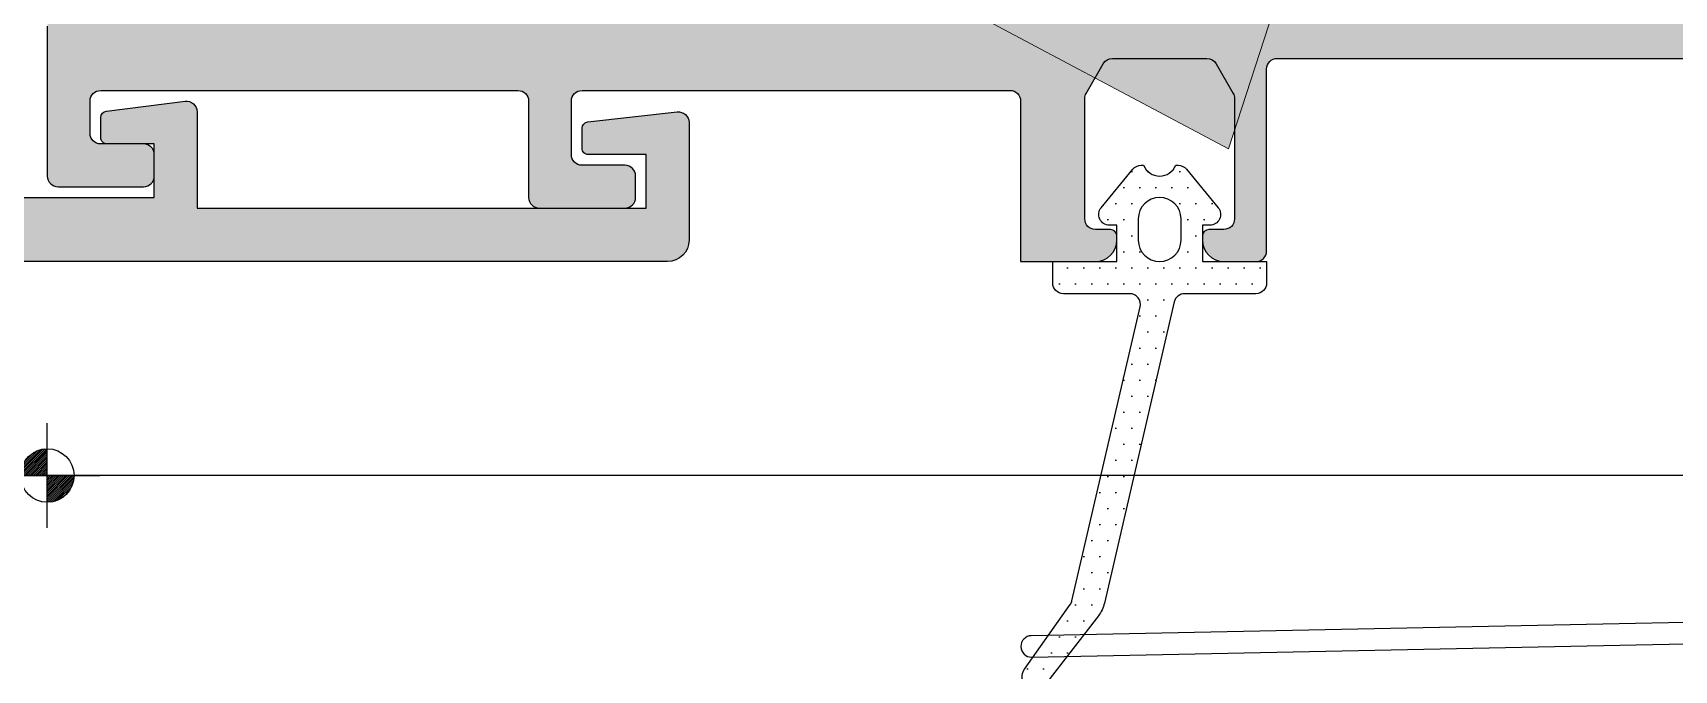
# Model space of a CAD drawing. Header units: millimetres. Extents: x 434053 to 1059003, y -2417481 to 936527.
# Drawn here: x 641068.9 to 641145.6, y -2233175.3 to -2233145.5 of the extents above; entities that cross this region are included whole.
import ezdxf
from ezdxf.xclip import XClip

# ---------------------------------------------------------------- set-up
doc = ezdxf.new("R2010")
doc.units = ezdxf.units.MM
doc.header["$LTSCALE"] = 1000
doc.header["$MEASUREMENT"] = 0
doc.header["$XCLIPFRAME"] = 0
doc.linetypes.add('CENTER', pattern=[2, 1.25, -0.25, 0.25, -0.25])
doc.layers.add('A-ANNO-NOTE', color=3, linetype='Continuous', lineweight=5)
for name, color, linetype in [('ELASTOMER', 6, 'Continuous'), ('ELASTOMER-V', 241, 'Continuous'), ('EXTRUSION1', 4, 'Continuous'), ('GRID', 8, 'CENTER'), ('HZHZNEWPLOTLAYER#@$TT', 7, 'Continuous'), ('型材断面填充', 254, 'Continuous')]:
    doc.layers.add(name, color=color, linetype=linetype)
pattern_1 = [(45, (-5.177405079579821, -3.521739121779553), (-0.04419417382415922, 0.04419417382415922), [])]

# ---------------------------------------------------------------- blocks, each defined once
blk = doc.blocks.new('20211011-LC10')
at = {"layer": '型材断面填充', "linetype": 'ByBlock'}
h = blk.add_hatch(color=256, dxfattribs=at)
edge = h.paths.add_edge_path()
edge.add_line((46.50000053370968, 62.00001480742867), (46.70000053371041, 62.00001480742867))
edge.add_arc((46.70000053370677, 62.30001480743158), 0.3000000000029104, 270.0000000006948, 359.9999999993052)
edge.add_line((47.00000053370968, 62.30001480742794), (47.00000053370968, 63.00001480742139))
edge.add_arc((47.50000053370968, 63.00001480742139), 0.5, 90, 180, ccw=False)
edge.add_line((47.50000053370968, 63.50001480742139), (48.61721831516115, 63.50001480742139))
edge.add_arc((48.61721831516127, 63.00001480741045), 0.5000000000109424, 60.25511870353603, 90.00000000001302, ccw=False)
edge.add_line((48.86528778434149, 63.43413637848425), (50.24807000288638, 62.64397511074276))
edge.add_arc((50.00000053370553, 62.20985353967714), 0.5000000000041475, -1.0101075531565584e-10, 60.25511870300852, ccw=False)
edge.add_line((50.50000053370968, 62.20985353967626), (50.50000053370968, 57.79017607518108))
edge.add_arc((50.00000053372003, 57.79017607518011), 0.4999999999896545, -60.25511870253217, 1.1152678780490533e-10, ccw=False)
edge.add_line((50.24807000289729, 57.35605450412913), (48.86528778434513, 56.56589323636217))
edge.add_arc((48.61721831516143, 57.00001480742146), 0.5000000000000704, 269.9999999999682, 299.7448812976345, ccw=False)
edge.add_line((48.61721831516115, 56.50001480742139), (47.50000053370968, 56.50001480742139))
edge.add_arc((47.50000053370968, 57.00001480742139), 0.5, 180, 270, ccw=False)
edge.add_line((47.00000053370968, 57.00001480742139), (47.00000053370968, 57.7000148074294))
edge.add_arc((46.70000053370677, 57.70001480742576), 0.3000000000029104, 6.948027720079029e-10, 89.9999999993052)
edge.add_line((46.70000053371041, 58.00001480742867), (46.4999754494238, 58.00001480742867))
edge.add_arc((46.49997544942361, 57.00001480742848), 1.000000000000192, 89.999999999989, 180.0000500514268)
edge.add_line((45.4999754494238, 57.00001393386628), (45.50000471379826, 23.5000062426152))
edge.add_arc((43.50000471380008, 23.50000598781298), 1.999999999998197, -89.99999270055838, 7.299545814021258e-06, ccw=False)
edge.add_line((43.50000496859866, 21.5000059878148), (0.4999999208557711, 21.50000000001455))
edge.add_arc((0.5000000000764007, 21.00000000001456), 0.5000000000000027, 90.00000907801547, 180.0000000000004)
edge.add_line((7.639755494892597e-11, 21.00000000001455), (7.275957614183426e-11, 14.00000000001455))
edge.add_arc((0.5000000000727596, 14.00000000001455), 0.5, 180, 270)
edge.add_line((0.5000000000727596, 13.50000000001455), (4.50000000007276, 13.50000000001455))
edge.add_arc((4.50000000007276, 14.00000000001455), 0.5, 270, 360)
edge.add_line((5.00000000007276, 14.00000000001455), (5.00000000007276, 15.00000000001455))
edge.add_arc((4.50000000007276, 15.00000000001455), 0.5, 0, 90)
edge.add_line((4.50000000007276, 15.50000000001455), (2.50000000007276, 15.50000000001455))
edge.add_arc((2.50000000007276, 16.00000000001455), 0.5, 180, 270, ccw=False)
edge.add_line((2.00000000007276, 16.00000000001455), (2.00000000007276, 17.50000000001455))
edge.add_arc((2.50000000007276, 17.50000000001455), 0.5, 90, 180, ccw=False)
edge.add_line((2.50000000007276, 18.00000000001455), (22.00000000007276, 18.00000000001455))
edge.add_arc((22.00000000007276, 17.50000000001455), 0.5, 0, 90, ccw=False)
edge.add_line((22.50000000007276, 17.50000000001455), (22.50000000007276, 13.00000000001455))
edge.add_arc((23.00000000007276, 13.00000000001455), 0.5, 180, 270)
edge.add_line((23.00000000007276, 12.50000000001455), (27.00000000007276, 12.50000000001455))
edge.add_arc((27.00000000007276, 13.00000000001455), 0.5, 270, 360)
edge.add_line((27.50000000007276, 13.00000000001455), (27.50000000007276, 14.00000000001455))
edge.add_arc((27.00000000007276, 14.00000000001455), 0.5, 0, 90)
edge.add_line((27.00000000007276, 14.50000000001455), (25.00000000007276, 14.50000000001455))
edge.add_arc((25.00000000007276, 15.00000000001455), 0.5, 180, 270, ccw=False)
edge.add_line((24.50000000007276, 15.00000000001455), (24.50000000007276, 17.50000000001455))
edge.add_arc((25.00000000007277, 17.50000000001457), 0.5000000000000142, 90.00001992027501, 180.0000000000016, ccw=False)
edge.add_line((24.99999982623558, 18.00000000001455), (45.00000334924698, 18.00000608431219))
edge.add_arc((45.00000347600325, 17.50000608431038), 0.5000000000018279, 5.280847688027279e-06, 90.00001452519848, ccw=False)
edge.add_line((45.50000347600508, 17.50000613039447), (45.5000041672356, 9.999967741674482))
edge.add_line((45.5000041672356, 9.999967741674482), (49.00073627363236, 9.999965873303154))
edge.add_arc((49.00073627363963, 10.99996587329588), 0.999999999992724, 269.9999999995831, 359.9999999962481)
edge.add_line((50.00073627363236, 10.99996587323039), (50.00073627363236, 11.19999095760068))
edge.add_arc((49.700736273644, 11.19999095760068), 0.2999999999883585, 0, 90)
edge.add_line((49.700736273644, 11.49999095758903), (49.00073627363236, 11.49999095758903))
edge.add_arc((49.00073627363236, 11.99999095758903), 0.5, 180, 270, ccw=False)
edge.add_line((48.50073627363236, 11.99999095758903), (48.50073627363963, 17.61719529132461))
edge.add_arc((49.0007362736286, 17.61719529134602), 0.4999999999889724, 150.2551187053885, 180.0000000024537, ccw=False)
edge.add_line((48.56661470256586, 17.8652647605013), (49.35677597030372, 19.24804697904256))
edge.add_arc((49.79089754136694, 18.99997750983696), 0.5000000000143452, 89.99999999879088, 150.2551187004104, ccw=False)
edge.add_line((49.79089754137749, 19.49997750985131), (54.21057500590177, 19.49997750985131))
edge.add_arc((54.2105750059164, 18.99997750984398), 0.5000000000073221, 29.744881299122994, 90.00000000167648, ccw=False)
edge.add_line((54.64469657697555, 19.24804697904256), (55.43485784471341, 17.8652647605013))
edge.add_arc((55.00073627365406, 17.61719529134692), 0.4999999999855763, -2.5571011974534485e-09, 29.744881294714787, ccw=False)
edge.add_line((55.50073627363963, 17.61719529132461), (55.50073627363236, 11.99999095758903))
edge.add_arc((55.00073627363236, 11.99999095758903), 0.5, -90, 0, ccw=False)
edge.add_line((55.00073627363236, 11.49999095758903), (54.30073627362071, 11.49999095758903))
edge.add_arc((54.30073627362071, 11.19999095760068), 0.2999999999883585, 90, 180)
edge.add_line((54.00073627363236, 11.19999095760068), (54.00073627363236, 10.99999095758903))
edge.add_arc((55.00073627363963, 10.99999095759631), 1.000000000007276, 180.0000000004169, 269.9999999995831)
edge.add_line((55.00073627363236, 9.999990957589034), (56.50073627360325, 9.999990957574482))
edge.add_arc((56.50073627362508, 10.49999095758176), 0.500000000007276, 269.9999999974987, 359.9999999991662)
edge.add_line((57.00073627363236, 10.49999095757448), (57.00073627363236, 18.99997750985131))
edge.add_arc((57.5007364535777, 18.99997732990596), 0.500000179945378, 90.00002062021031, 179.9999793797897, ccw=False)
edge.add_line((57.50073627363236, 19.49997750985131), (98.50000000003638, 19.50000558073225))
edge.add_arc((98.50000000003638, 19.00000558073225), 0.5, 0, 90, ccw=False)
edge.add_line((99.00000000003638, 19.00000558073225), (99.00000000003638, 14.00000677549906))
edge.add_arc((100.0000000000364, 14.00000677549906), 1, 180, 270)
edge.add_line((100.0000000000364, 13.00000677549906), (100.6909830056611, 13.00000677549906))
edge.add_arc((100.6909830056613, 13.5000067754992), 0.5000000000001439, 269.9999999999739, 333.4349488228956)
edge.add_line((101.1381966011613, 13.27639997774895), (101.9472135955366, 14.89443396649949))
edge.add_arc((101.5000000000362, 15.11804076424899), 0.5000000000001422, 333.4349488229919, 360.00000000007)
edge.add_line((102.0000000000364, 15.1180407642496), (102.0000000000364, 59.50000677529897))
edge.add_arc((104.0000000000364, 59.50000677529897), 2, 90, 180, ccw=False)
edge.add_line((104.0000000000364, 61.50000677529897), (125.0000000000073, 61.50000677529897))
edge.add_arc((125.0000000000073, 59.50000677529897), 2, 0, 90, ccw=False)
edge.add_line((127.0000000000073, 59.50000677529897), (127.0000000000073, 15.1180407642496))
edge.add_arc((127.5000000000074, 15.11804076424899), 0.5000000000001421, 179.99999999993, 206.5650511770081)
edge.add_line((127.0527864045071, 14.89443396649949), (127.8618033988823, 13.27639997774895))
edge.add_arc((128.3090169943823, 13.5000067754992), 0.5000000000001493, 206.5650511771044, 270.000000000026)
edge.add_line((128.3090169943825, 13.00000677549906), (129.0000000000073, 13.00000677549906))
edge.add_arc((129.0000000000073, 14.00000677549906), 1, 270, 360)
edge.add_line((130.0000000000073, 14.00000677549906), (130.0000000000073, 19.00000409514541))
edge.add_arc((130.5000000000073, 19.00000409514541), 0.5, 90, 180, ccw=False)
edge.add_line((130.5000000000073, 19.50000409514541), (171.4999933493964, 19.50000409513086))
edge.add_arc((171.4999933493964, 19.00000409513086), 0.5, 0, 90, ccw=False)
edge.add_line((171.9999933493964, 19.00000409513086), (171.9999933493964, 14.00000677549906))
edge.add_arc((172.9999933493964, 14.00000677549906), 1, 180, 270)
edge.add_line((172.9999933493964, 13.00000677549906), (173.6909763550211, 13.00000677549906))
edge.add_arc((173.6909763550213, 13.5000067754992), 0.5000000000001439, 269.9999999999739, 333.4349488228956)
edge.add_line((174.1381899505213, 13.27639997774895), (174.9472069448966, 14.89443396649949))
edge.add_arc((174.4999933493962, 15.11804076424899), 0.5000000000001422, 333.4349488229919, 360.00000000007)
edge.add_line((174.9999933493964, 15.1180407642496), (174.9999933493964, 61.50000677549906))
edge.add_arc((175.4999933493964, 61.50000677549906), 0.5, 90, 180, ccw=False)
edge.add_line((175.4999933493964, 62.00000677549906), (196.4999933493964, 62.00000677549906))
edge.add_arc((196.4999933493964, 61.50000677549906), 0.5, 0, 90, ccw=False)
edge.add_line((196.9999933493964, 61.50000677549906), (196.9999933493964, 49.50000677549906))
edge.add_line((196.9999933493964, 49.50000677549906), (195.9999933493964, 49.00000677549906))
edge.add_line((195.9999933493964, 49.00000677549906), (195.9999933493964, 41.00000677549906))
edge.add_line((195.9999933493964, 41.00000677549906), (196.9999933493964, 40.50000677549906))
edge.add_line((196.9999933493964, 40.50000677549906), (196.9999933493964, 32.50000677548451))
edge.add_arc((196.4999933493964, 32.50000677548451), 0.5, -90, 0, ccw=False)
edge.add_line((196.4999933493964, 32.00000677548451), (195.4999933493964, 32.00000677548451))
edge.add_arc((195.4999933493964, 31.50000677548451), 0.5, 90, 180)
edge.add_line((194.9999933493964, 31.50000677548451), (194.9999933493964, 30.50000677548451))
edge.add_arc((195.4999933493964, 30.50000677548451), 0.5, 180, 270)
edge.add_line((195.4999933493964, 30.00000677548451), (204.4999933493964, 30.00000677549906))
edge.add_arc((204.4999933493964, 29.50000677549906), 0.5, 0, 90, ccw=False)
edge.add_line((204.9999933493964, 29.50000677549906), (205.4999933493964, 29.50000677549906))
edge.add_arc((205.4999933493964, 30.00000677549906), 0.5, 270, 360)
edge.add_line((205.9999933493964, 30.00000677549906), (205.9999933493964, 32.50000677549906))
edge.add_arc((205.4999933493964, 32.50000677549906), 0.5, 0, 90)
edge.add_line((205.4999933493964, 33.00000677549906), (199.9999933493964, 33.00000677549906))
edge.add_line((199.9999933493964, 33.00000677549906), (199.9999933493964, 44.70000677549615))
edge.add_arc((199.9999933493964, 45.00000677549906), 0.3000000000029104, 90, 270, ccw=False)
edge.add_line((199.9999933493964, 45.30000677550197), (199.9999933493964, 57.00000677549906))
edge.add_line((199.9999933493964, 57.00000677549906), (204.9999933493964, 57.00000677549906))
edge.add_arc((204.9999933493964, 57.50000677549906), 0.5, 270, 360)
edge.add_line((205.4999933493964, 57.50000677549906), (205.4999933493818, 62.00000677549906))
edge.add_arc((204.9999933493818, 62.00000677549906), 0.5, 0, 90)
edge.add_line((204.9999933493818, 62.50000677549906), (203.0495031061873, 62.50000677549906))
edge.add_arc((203.0495031061839, 62.00000677549563), 0.5000000000034248, 89.99999999960266, 191.3099324733863)
edge.add_line((202.559212768334, 61.9019487079313), (202.9199895412894, 60.09806484306682))
edge.add_arc((202.4296992034395, 60.00000677550248), 0.5000000000034204, -90.00000000039728, 11.309932473386311, ccw=False)
edge.add_line((202.429699203436, 59.50000677549906), (200.4999933493964, 59.50000677549906))
edge.add_arc((200.4999933493964, 60.00000677549906), 0.5, 180, 270, ccw=False)
edge.add_line((199.9999933493964, 60.00000677549906), (199.9999933493964, 65.00000677549906))
edge.add_line((199.9999933493964, 65.00000677549906), (45.5, 65.00001480736319))
edge.add_line((45.5, 65.00001480736319), (45.50000053370968, 63.00001454057201))
edge.add_arc((46.50000053370967, 63.00001480742869), 1.000000000000021, 180.0000152897616, 270.0000000000008)
edge = h.paths.add_edge_path(flags=16)
edge.add_arc((77.23353844782096, 61.50000677529884), 0.500000000000135, 89.99999999999024, 205.5332289428119)
edge.add_arc((71.99999279750782, 59.00000677962511), 5.300000004506788, -42.02259140535932, 25.53322886909308, ccw=False)
edge.add_arc((75.0086605794831, 56.28884130809083), 1.250000000020884, 209.9999999998275, 317.97740866764923, ccw=False)
edge.add_arc((75.00866057945329, 56.28884130807415), 1.249999999986726, 137.977408664973, 209.9999999998485, ccw=False)
edge.add_arc((71.99999279621657, 59.00000677187961), 2.800000000262416, 317.9774086654174, 321.480375742529)
edge.add_line((74.19069850177038, 57.2562153528379), (74.07333926755018, 57.34963275027985))
edge.add_arc((71.99999279644928, 59.00000677160314), 2.649999999902901, 321.4803757440383, 338.5196242522064)
edge.add_line((74.46593186014798, 58.02962306728296), (74.6055133165828, 57.97469568783708))
edge.add_arc((71.99999279633019, 59.00000677158986), 2.79999999998638, 338.5196242541813, 441.4803757457384)
edge.add_line((72.41480761114872, 61.76910927408608), (72.39258538891227, 61.62076449717279))
edge.add_arc((71.99999279632357, 59.00000677160278), 2.649999999979314, 81.48037574587508, 98.51962425412492)
edge.add_line((71.60740020373487, 61.62076449717279), (71.58517798151297, 61.76910927410063))
edge.add_arc((71.99999279632459, 59.00000677158322), 2.800000000006321, 98.51962425405758, 201.4803757466319)
edge.add_line((69.39447227606797, 57.97469568778615), (69.53405373249916, 58.02962306731206))
edge.add_arc((71.99999279632634, 59.00000677155383), 2.649999999993746, 201.4803757451989, 218.5196242533374)
edge.add_line((69.92664632507876, 57.34963275026894), (69.8092870908622, 57.25621535284154))
edge.add_arc((71.9999927963687, 59.00000677137767), 2.799999999910536, 218.5196242499796, 222.022591330151)
edge.add_arc((68.9913250131903, 56.28884130805146), 1.249999999974455, -29.999999999550084, 42.02259133042412, ccw=False)
edge.add_arc((68.99132501316268, 56.28884130808016), 1.250000000012725, 222.0225913320288, 329.9999999999437, ccw=False)
edge.add_arc((71.99999279516832, 59.00000677961486), 5.300000004521469, 154.4667711458096, 222.0225914050671, ccw=False)
edge.add_arc((66.76644714125669, 61.50000677303699), 0.5000000022619825, 334.4667713097737, 450.0000001633557)
edge.add_line((66.76644713983114, 62.00000677529897), (54.00000053370968, 62.00001480736319))
edge.add_arc((54.00000053370968, 61.50001480736319), 0.5, 90, 180)
edge.add_line((53.50000053370968, 61.50001480736319), (53.50000053370968, 56.04920846875029))
edge.add_arc((53.00000053370711, 56.04920846875213), 0.5000000000025722, 299.74488129688666, 359.9999999997891, ccw=False)
edge.add_line((53.24807000288638, 55.61508689768743), (48.7519310644966, 53.0458646471925))
edge.add_arc((49.00000053367043, 52.61174307613096), 0.4999999999971295, 119.7448812965245, 179.9999999997337)
edge.add_line((48.5000005336733, 52.61174307613328), (48.50000471379826, 23.00000163473669))
edge.add_arc((49.00000471379826, 23.0000016984377), 0.500000000000004, 180.0000072995983, 270)
edge.add_line((49.00000471379826, 22.5000016984377), (66.76644714484792, 22.50000169844134))
edge.add_arc((66.7664471448475, 23.00000169844069), 0.4999999999993499, 270.0000000000472, 385.5332289424923)
edge.add_arc((71.9999927951683, 25.50000169412526), 5.300000004519141, 137.9774085949603, 205.5332288691934, ccw=False)
edge.add_arc((68.99132501316305, 28.21116716566011), 1.250000000010602, 29.999999999921783, 137.9774086681051, ccw=False)
edge.add_arc((68.99132501317915, 28.21116716568661), 1.249999999983412, -42.02259133036489, 29.999999999238923, ccw=False)
edge.add_arc((71.99999279624896, 25.5000017024176), 2.799999999782626, 137.9774086692046, 141.4803757493742)
edge.add_line((69.8092870908622, 27.24379312089877), (69.92664632507876, 27.15037572347137))
edge.add_arc((71.99999279632634, 25.50000170218647), 2.649999999993748, 141.4803757466626, 158.519624254801)
edge.add_line((69.53405373249916, 26.47038540642825), (69.39447227606797, 26.52531278595416))
edge.add_arc((71.99999279632459, 25.5000017021571), 2.800000000006325, 158.5196242533681, 261.4803757459425)
edge.add_line((71.58517798151297, 22.73089919963968), (71.60740020373851, 22.87924397656752))
edge.add_arc((71.99999279632539, 25.50000170215935), 2.650000000000628, 261.4803757459839, 278.5196242540161)
edge.add_line((72.39258538891227, 22.87924397656752), (72.41480761114872, 22.73089919965423))
edge.add_arc((71.99999279633292, 25.50000170214888), 2.799999999984422, 278.5196242542112, 381.4803757458691)
edge.add_line((74.6055133165828, 26.52531278590322), (74.46593186015161, 26.47038540645735))
edge.add_arc((71.9999927964487, 25.50000170212364), 2.649999999911784, 21.48037574803248, 38.51962425618279)
edge.add_line((74.07333926755018, 27.15037572346046), (74.19069850177402, 27.24379312089877))
edge.add_arc((71.99999279616222, 25.50000170180219), 2.80000000034196, 38.51962425761036, 42.02259133472733)
edge.add_arc((75.00866057945329, 28.21116716566616), 1.249999999986725, 150.0000000001515, 222.022591335027, ccw=False)
edge.add_arc((75.00866057948231, 28.21116716564575), 1.25000000002206, 42.02259133185828, 150.0000000000065, ccw=False)
edge.add_arc((71.99999279634001, 25.50000170219524), 5.299999999963457, -25.533228985436324, 42.02259133187749, ccw=False)
edge.add_arc((77.23353843774298, 23.00000169843179), 0.4999999999904451, 154.4667710138476, 270.0000000005162)
edge.add_line((77.23353843774748, 22.50000169844134), (98.50000000003638, 22.50000169844134))
edge.add_arc((98.50000000003638, 23.00000169844134), 0.5, 270, 360)
edge.add_line((99.00000000003638, 23.00000169844134), (99.00000000003638, 61.50000677529897))
edge.add_arc((98.50000000003638, 61.50000677529897), 0.5, 0, 90)
edge.add_line((98.50000000003638, 62.00000677529897), (77.23353844782105, 62.00000677529897))
edge = h.paths.add_edge_path(flags=16)
edge.add_arc((171.4999933493964, 23.00000409493077), 0.5, -90, 0, ccw=False)
edge.add_line((171.4999933493964, 22.50000409493077), (155.2335389926011, 22.50000409492714))
edge.add_arc((155.2335389926029, 23.00000409493162), 0.5000000000044835, 154.4667710556685, 269.9999999997981, ccw=False)
edge.add_arc((149.9999933493708, 25.50000409496838), 5.299999999993579, 334.4667710554945, 402.0225913318238)
edge.add_arc((153.0086611325446, 28.21116955843885), 1.250000000015416, 42.02259133191794, 150.0000000004001)
edge.add_arc((153.0086611325245, 28.21116955844301), 1.249999999995929, 150.0000000001048, 222.0225913372263)
edge.add_arc((149.9999933496582, 25.50000409471995), 2.79999999992287, 38.519624260799674, 42.022591337422284, ccw=False)
edge.add_line((152.190699054845, 27.24379551367747), (152.0733398206212, 27.15037811623915))
edge.add_arc((149.9999933494155, 25.50000409493648), 2.649999999972053, 21.480375746050186, 38.519624254202085, ccw=False)
edge.add_line((152.4659324132081, 26.47038779920695), (152.6055138696502, 26.52531517868192))
edge.add_arc((149.9999933493896, 25.50000409492432), 2.799999999995553, -81.4803757458277, 21.480375745850893, ccw=False)
edge.add_line((150.4148081642052, 22.73090159241838), (150.3925859419833, 22.87924636934622))
edge.add_arc((149.9999933493891, 25.50000409494533), 2.650000000008905, 261.48037574585163, 278.51962425414837, ccw=False)
edge.add_line((149.607400756795, 22.87924636934622), (149.5851785345731, 22.73090159241474))
edge.add_arc((149.9999933493805, 25.50000409492946), 2.800000000003035, 158.5196242543223, 261.4803757460188, ccw=False)
edge.add_line((147.3944728291099, 26.52531517868192), (147.5340542855556, 26.47038779920695))
edge.add_arc((149.9999933493482, 25.50000409493647), 2.649999999972055, 141.4803757457979, 158.5196242539497, ccw=False)
edge.add_line((147.9266468781425, 27.15037811623915), (147.8092876439187, 27.24379551367747))
edge.add_arc((149.9999933491133, 25.50000409471331), 2.79999999993314, 137.9774086625843, 141.480375739194, ccw=False)
edge.add_arc((146.9913255662392, 28.21116955844301), 1.249999999995929, 317.9774086627738, 389.9999999998954)
edge.add_arc((146.9913255662229, 28.21116955844248), 1.250000000010349, 29.99999999954186, 137.9774086680974)
edge.add_arc((149.9999933493928, 25.5000040949605), 5.299999999993389, 137.9774086680596, 205.533228944412)
edge.add_arc((144.7664477061626, 23.00000409493076), 0.49999999999998, -90, 25.53322894468681, ccw=False)
edge.add_line((144.7664477061626, 22.50000409493077), (130.4999933493964, 22.50000409494533))
edge.add_arc((130.4999933493964, 23.00000409494533), 0.5, 180, 270, ccw=False)
edge.add_line((129.9999933493964, 23.00000409494533), (129.9999933493964, 61.50000677529897))
edge.add_arc((130.4999933493964, 61.50000677529897), 0.5, 90, 180, ccw=False)
edge.add_line((130.4999933493964, 62.00000677529897), (144.7664477079343, 62.00000677529897))
edge.add_arc((144.7664477079313, 61.50000677530153), 0.499999999997442, -25.53322898488119, 89.99999999966133, ccw=False)
edge.add_arc((149.9999933493748, 59.00000677156873), 5.299999999979765, 154.4667710149314, 222.0225913320101)
edge.add_arc((146.9913255662208, 56.28884130809488), 1.250000000014054, 222.0225913319849, 330.0000000003555)
edge.add_arc((146.9913255662392, 56.28884130809055), 1.249999999995929, 330.0000000001048, 402.0225913372263)
edge.add_arc((149.9999933491055, 59.00000677181362), 2.799999999922896, 218.5196242607995, 222.022591337422, ccw=False)
edge.add_line((147.8092876439187, 57.25621535285609), (147.9266468781425, 57.3496327502944))
edge.add_arc((149.9999933493525, 59.00000677159957), 2.649999999976958, 201.4803757460662, 218.5196242541863, ccw=False)
edge.add_line((147.5340542855556, 58.02962306732661), (147.3944728291099, 57.97469568783708))
edge.add_arc((149.9999933493781, 59.00000677159892), 2.800000000004191, 98.51962425392708, 201.4803757458745, ccw=False)
edge.add_line((149.5851785345731, 61.76910927411518), (149.607400756795, 61.62076449718734))
edge.add_arc((149.9999933493891, 59.00000677158823), 2.650000000008905, 81.48037574585157, 98.51962425414843, ccw=False)
edge.add_line((150.3925859419833, 61.62076449718734), (150.4148081642052, 61.76910927410063))
edge.add_arc((149.999993349396, 59.00000677159982), 2.799999999989537, -21.480375745692413, 81.48037574594161, ccw=False)
edge.add_line((152.6055138696538, 57.97469568785164), (152.4659324132081, 58.02962306732661))
edge.add_arc((149.9999933494155, 59.00000677159709), 2.649999999972055, 321.48037574579786, 338.51962425394976, ccw=False)
edge.add_line((152.0733398206212, 57.3496327502944), (152.190699054845, 57.25621535285609))
edge.add_arc((149.9999933494307, 59.00000677179681), 2.800000000090367, 317.9774086647263, 321.480375742368, ccw=False)
edge.add_arc((153.0086611325092, 56.2888413080838), 1.249999999979341, 137.9774086648144, 209.9999999999771)
edge.add_arc((153.0086611325275, 56.2888413080942), 1.250000000000414, 209.9999999999699, 317.9774086672699)
edge.add_arc((149.9999933493962, 59.00000677161945), 5.299999999983743, 317.9774086672376, 385.5332289847018)
edge.add_arc((155.2335389908438, 61.50000677531693), 0.4999999999820341, 89.99999999998369, 205.5332289849091, ccw=False)
edge.add_line((155.233538990844, 62.00000677529897), (171.4999933493964, 62.00000677529897))
edge.add_arc((171.4999933493964, 61.50000677529897), 0.5, 0, 90, ccw=False)
edge.add_line((171.9999933493964, 61.50000677529897), (171.9999933493964, 23.00000409493077))
at = {"color": 0, "linetype": 'ByBlock'}
blk.add_lwpolyline([(7.639755494892597e-11, 21.00000000001455), (7.275957614183426e-11, 14.00000000001455, 0.414213562373095), (0.5000000000727596, 13.50000000001455), (4.50000000007276, 13.50000000001455, 0.414213562373095), (5.00000000007276, 14.00000000001455), (5.00000000007276, 15.00000000001455, 0.414213562373095), (4.50000000007276, 15.50000000001455), (2.50000000007276, 15.50000000001455, -0.414213562373095), (2.00000000007276, 16.00000000001455), (2.00000000007276, 17.50000000001455, -0.414213562373095), (2.50000000007276, 18.00000000001455), (22.00000000007276, 18.00000000001455, -0.414213562373095), (22.50000000007276, 17.50000000001455), (22.50000000007276, 13.00000000001455, 0.414213562373095), (23.00000000007276, 12.50000000001455), (27.00000000007276, 12.50000000001455, 0.414213562373095), (27.50000000007276, 13.00000000001455), (27.50000000007276, 14.00000000001455, 0.414213562373095), (27.00000000007276, 14.50000000001455), (25.00000000007276, 14.50000000001455, -0.414213562373095), (24.50000000007276, 15.00000000001455), (24.50000000007276, 17.50000000001455, -0.4142134605416367), (24.99999982623558, 18.00000000001455), (45.00000334924698, 18.00000608431219, -0.4142136096297648), (45.50000347600508, 17.50000613039447), (45.5000041672356, 9.999967741674482), (49.00073627363236, 9.999965873303154, 0.4142135623560464), (50.00073627363236, 10.99996587323039), (50.00073627363236, 11.19999095760068, 0.414213562373095), (49.700736273644, 11.49999095758903), (49.00073627363236, 11.49999095758903, -0.414213562373095), (48.50073627363236, 11.99999095758903), (48.50073627363963, 17.61719529132461, -0.1305202039162991), (48.56661470256586, 17.8652647605013), (49.35677597030372, 19.24804697904256, -0.2691426359011957), (49.79089754137749, 19.49997750985131), (54.21057500590177, 19.49997750985131, -0.269142635905566), (54.64469657697555, 19.24804697904256), (55.43485784471341, 17.8652647605013, -0.1305202039172169), (55.50073627363963, 17.61719529132461), (55.50073627363236, 11.99999095758903, -0.414213562373095), (55.00073627363236, 11.49999095758903), (54.30073627362071, 11.49999095758903, 0.414213562373095), (54.00073627363236, 11.19999095760068), (54.00073627363236, 10.99999095758903, 0.414213562368833), (55.00073627363236, 9.999990957589034), (56.50073627360325, 9.999990957574482, 0.4142135623816193), (57.00073627363236, 10.49999095757448), (57.00073627363236, 18.99997750985131, -0.4142133515541005), (57.50073627363236, 19.49997750985131), (98.50000000003638, 19.50000558073225, -0.414213562373095)], format="xyb", dxfattribs=at)
blk = doc.blocks.new('20200525-BLGB01')
at = {"layer": '型材断面填充', "linetype": 'ByBlock'}
h = blk.add_hatch(color=256, dxfattribs=at)
edge = h.paths.add_edge_path()
edge.add_line((-12.99999999997817, 37.19999999992797), (-13, 34.79999999990833))
edge.add_arc((-13.29999999999564, 34.79999999997381), 0.2999999999956398, 269.99999999027307, 359.9999999874949, ccw=False)
edge.add_line((-13.30000000004657, 34.49999999997817), (-14.26148351927986, 34.49999999986176))
edge.add_arc((-14.26148351930042, 33.99999999988691), 0.4999999999748468, 89.99999999764344, 201.8014094837098)
edge.add_line((-14.72572186472826, 33.81430466174061), (-13.02145699271205, 29.55364248177648))
edge.add_arc((-13.30000000000395, 29.44222527882746), 0.3000000000403291, 5.6825797400961164e-09, 21.801409492072594, ccw=False)
edge.add_line((-12.99999999996362, 29.44222527885722), (-12.99999999997817, 27.29999499992846))
edge.add_arc((-13.30000000000655, 27.29999499991027), 0.3000000000283762, -89.99999999513602, 3.4747245081234723e-09, ccw=False)
edge.add_line((-13.29999999998108, 26.99999499988189), (-14.26697703287209, 26.9999949999401))
edge.add_arc((-14.26697703290372, 26.49999499993293), 0.5000000000071729, 89.99999999637548, 183.661937038506)
edge.add_line((-14.76595616712438, 26.46806032254972), (-14.00000000006548, 14.50000000643922))
edge.add_line((-14.00000000006548, 14.50000000643922), (-14.0000000000291, 1.499999999949068))
edge.add_arc((-13.0000000000291, 1.499999999949068), 1, 180, 270)
edge.add_line((-13.0000000000291, 0.4999999999490683), (-2, 0.4999999999927241))
edge.add_line((-2, 0.4999999999927241), (-2.000000000007275, 2.999999999992724))
edge.add_line((-2.000000000007275, 2.999999999992724), (-4.200000000004366, 2.99999999996362))
edge.add_arc((-4.199999999986176, 3.29999999998472), 0.3000000000210998, 180.0000000006948, 269.99999999652596, ccw=False)
edge.add_line((-4.500000000007275, 3.299999999981082), (-4.500000000007275, 4.235424868871632))
edge.add_arc((-4.200000000008601, 4.235424868875079), 0.2999999999986738, 97.18075578179509, 180.0000000006583, ccw=False)
edge.add_line((-4.237500000010185, 4.533071891368309), (-0.5625000000218279, 4.99607837080839))
edge.add_arc((-0.5000000000041239, 4.499999999989187), 0.4999999999968474, 1.2390728443278931e-09, 97.18075578354848, ccw=False)
edge.add_line((-7.276000000000001e-12, 4.5), (0, 0))
edge.add_line((0, 0), (21, 5.09317e-11))
edge.add_line((21, 5.09317e-11), (20.99999999999272, 2.500000000050931))
edge.add_line((20.99999999999272, 2.500000000050931), (18.29999999999563, 2.500000000050931))
edge.add_arc((18.29999999999199, 2.800000000050202), 0.2999999999992711, 180.0000000020841, 270.0000000006948, ccw=False)
edge.add_line((17.99999999999272, 2.80000000003929), (17.99999999999272, 3.73167184273916))
edge.add_arc((18.29999999999801, 3.731671842754442), 0.3000000000052871, 96.37937021009111, 180.0000000029186, ccw=False)
edge.add_line((18.26666666665551, 4.029814239758707), (22.44444462286628, 4.496904015017207))
edge.add_arc((22.49999999998119, 4.000000000055417), 0.5000000000115269, 3.196873876731843e-10, 96.37934963310238, ccw=False)
edge.add_line((22.99999999999272, 4.000000000058207), (23, -1.499999999941791))
edge.add_arc((22.00000000000728, -1.499999999949068), 0.999999999992724, -89.99999999958311, 4.16889633925166e-10, ccw=False)
edge.add_line((22.00000000001455, -2.499999999941792), (-16.50000000001455, -2.500000000050931))
edge.add_arc((-16.50000000001819, -2.000000000040019), 0.5000000000109126, 180.0000000012505, 270.0000000004169, ccw=False)
edge.add_line((-17.0000000000291, -2.000000000050931), (-17.00000000012369, 36.9999999999709))
edge.add_arc((-16.50000000012369, 36.9999999999709), 0.5, 90, 180, ccw=False)
edge.add_line((-16.50000000012369, 37.4999999999709), (-13.30000000002474, 37.49999999991633))
edge.add_arc((-13.29999999999563, 37.19999999989886), 0.3000000000174623, 5.558376869885251e-09, 90.00000000555877, ccw=False)
at = {"color": 0, "linetype": 'ByBlock'}
blk.add_lwpolyline([(-12.99999999997817, 37.19999999992797), (-13, 34.79999999990833, -0.4142135623588887), (-13.30000000004657, 34.49999999997817), (-14.26148351927986, 34.49999999986176, 0.5305984520659007), (-14.72572186472826, 33.81430466174061), (-13.02145699271205, 29.55364248177648, -0.0954145723999281), (-12.99999999996362, 29.44222527885722), (-12.99999999997817, 27.29999499992846, -0.4142135623659906), (-13.29999999998108, 26.99999499988189), (-14.26697703287209, 26.9999949999401, 0.4330595391143199), (-14.76595616712438, 26.46806032254972), (-14.00000000006548, 14.50000000643922), (-14.0000000000291, 1.499999999949068, 0.4142135623730951), (-13.0000000000291, 0.4999999999490683), (-2, 0.4999999999927241), (-2.000000000007275, 2.999999999992724), (-4.200000000004366, 2.99999999996362, -0.4142135623517844), (-4.500000000007275, 3.299999999981082), (-4.500000000007275, 4.235424868871632, -0.3779644730108295), (-4.237500000010185, 4.533071891368309), (-0.5625000000218279, 4.99607837080839, -0.4514162296496071), (-7.276000000000001e-12, 4.5), (0, 0), (21, 5.09317e-11), (20.99999999999272, 2.500000000050931), (18.29999999999563, 2.500000000050931, -0.4142135623659915), (17.99999999999272, 2.80000000003929), (17.99999999999272, 3.73167184273916, -0.3819660112564594), (18.26666666665551, 4.029814239758707), (22.44444462286628, 4.496904015017207, -0.4472134877660587), (22.99999999999272, 4.000000000058207), (23, -1.499999999941792, -0.4142135623730951), (22.00000000001455, -2.499999999941792), (-16.50000000001455, -2.500000000050931, -0.4142135623688329), (-17.0000000000291, -2.000000000050931), (-17.00000000012369, 36.9999999999709, -0.4142135623730951), (-16.50000000012369, 37.4999999999709), (-13.30000000002474, 37.49999999991633, -0.4142135623730961)], format="xyb", close=True, dxfattribs=at)
blk = doc.blocks.new('WP')
at = {"linetype": 'ByBlock'}
h = blk.add_hatch(dxfattribs=at)
h.set_pattern_fill('ANSI31', color=0, scale=0.5, style=0)
h.set_pattern_definition(pattern_1)
h.paths.add_polyline_path([(0, 1.25, 0.4142135623730949), (-1.249999999999999, 0), (0, -4.440892098500626e-16)])
h = blk.add_hatch(dxfattribs=at)
h.set_pattern_fill('ANSI31', color=0, scale=0.5, style=0)
h.set_pattern_definition(pattern_1)
h.paths.add_polyline_path([(8.881784197001252e-16, -1.25, 0.414213562373095), (1.250000000000001, -4.440892098500626e-16), (0, -4.440892098500626e-16)])
at = {"color": 0, "linetype": 'ByBlock'}
for p, q in [((0, -2.45), (0, 2.45)), ((-2.449999999999999, 0), (2.450000000000001, -4.440892098500626e-16))]:
    blk.add_line(p, q, dxfattribs=at)
blk.add_circle((8.881784197001252e-16, 0), 1.25, dxfattribs=at)
blk = doc.blocks.new('WKYC-BKJT08')
at = {"layer": 'ELASTOMER-V'}
h = blk.add_hatch(dxfattribs=at)
h.set_pattern_fill('DOTS', color=256, scale=12, style=0)
h.set_pattern_definition([(0, (0, 0), (0.375, 0.75), [0, -0.75])])
h.paths.add_polyline_path([(5.000000000080036, 5.812658582995027, 0.4142135623730056), (4.500000000080188, 6.312658582995027), (1.399121438961632, 6.312658582995974, -0.4826447918232394), (0.9120468719926556, 6.925611521035828), (4.099705540719607, 20.67140240225896, -0.0974417526683274), (4.178801483337243, 20.84750558692233), (6.317263998306499, 23.86576718582759, 0.9357585342074104), (5.38831307844712, 24.62122752024051), (2.862498308600899, 21.36614917095083, 0.1084313587344224), (2.586345393830277, 20.78543893826346), (-0.6801461617118814, 6.699705644956138, -0.3489407651987085), (-1.167220728681023, 6.312658582995937), (-4.499973881829646, 6.312658582995937, 0.4142097374708986), (-4.999973881787011, 5.812665112521242), (-4.999986940880262, 4.812658582996846), (-1.999986940874805, 4.812658582995936), (-1.999986940874805, 3.11250000000291), (-2.349986940872863, 3.112500000003819, 0.6342189497140205), (-2.735607223434236, 2.294228107306822), (-1.249976324953582, 0.4942281073055828, 0.2238262200735731), (-0.8643560423948801, 0.3125), (-0.7500000000000001, 0.3125, -0.6666666666666665), (0.75, 0.3125), (0.8643821606412929, 0.3125, 0.2238262200728495), (1.250002443197923, 0.4942281073039565), (2.735633341684907, 2.294228107302757, 0.6342189497140761), (2.350013059124725, 3.11250000000291), (2.000013059125194, 3.11250000000291), (2.000013059125194, 4.812658582995936), (5.000000000080036, 4.812658582998665)])
h.paths.add_polyline_path([(1, 3.8125), (1, 2.8125, -1), (-1, 2.8125), (-1, 3.8125, -1)], flags=16)
at = {"color": 0, "linetype": 'ByBlock'}
blk.add_lwpolyline([(-4.999986940880262, 4.812658582951371), (-4.999973881829646, 5.812658582995937, -0.4142135623730951), (-4.499973881829646, 6.312658582995937), (-1.167220728681023, 6.312658582995937, 0.3489407651987084), (-0.6801461617118815, 6.699705644956138), (2.586345393830276, 20.78543893826346, -0.1084313587344219), (2.862498308600895, 21.36614917095082), (5.38831307844712, 24.62122752024051, -0.935758534213452), (6.317263998302042, 23.8657671858213), (4.178801483337478, 20.84750558692266, 0.0974417526683875), (4.099705540719674, 20.67140240225924), (0.9120468719926556, 6.925611521035829, 0.4826447918232394), (1.399121438961631, 6.312658582995974), (4.500000000080036, 6.312658582995027, -0.4142135623730951), (5.000000000080036, 5.812658582995027), (5.000000000080036, 4.812658582998665), (2.000013059125194, 4.812658582995936), (2.000013059125194, 3.11250000000291), (2.350013059123739, 3.11250000000291, -0.6342189497130367), (2.735633341686479, 2.294228107304661), (1.250002443198354, 0.4942281073044797, -0.2238262200733221), (0.8643821606410709, 0.3125), (0.75, 0.3125, 0.6666666666666665), (-0.75, 0.3125), (-0.8643560423943198, 0.3125, -0.2238262200737353), (-1.249976324953422, 0.4942281073053893), (-2.735607223432452, 2.294228107304661, -0.6342189497130928), (-2.349986940876988, 3.112500000003819), (-1.999986940874805, 3.11250000000291), (-1.999986940874805, 4.812658582995936), (-4.999973881829646, 4.812658582996846)], format="xyb", dxfattribs=at)
blk.add_lwpolyline([(1, 2.8125), (1, 3.8125, 0.9999999999999998), (-1, 3.8125), (-1, 2.8125, 0.9999999999999998)], format="xyb", close=True, dxfattribs=at)
blk = doc.blocks.new('20221206.180606')
at = {"layer": 'ELASTOMER', "elevation": -6.746124249023129e-08}
blk.add_lwpolyline([(256.9999901152623, 2756.26182438017), (256.9999901152914, 2781.861659348942, 0.4142135623731054), (256.4999901152623, 2782.361659348942, 0.4142135623730951), (255.9999901152623, 2781.861659348942), (255.9999901152623, 2756.26182438017, -0.4078385165202728), (254.0436160966055, 2754.262300243339), (195.999997379753, 2753.083047745196, 1), (196.0218051804113, 2752.083523551759), (254.0654224865721, 2753.262538030918, 0.4078391582272013)], format="xyb", close=True, dxfattribs=at)
blk.add_blockref('WP', (149.9999947847682, 2760.571655713095, -6.746124249023136e-08))
at = {"layer": 'ELASTOMER', "rotation": 180}
blk.add_blockref('WKYC-BKJT08', (202.0007285567699, 2775.384281236809, -6.746124249023136e-08), dxfattribs=at)
at = {"layer": 'EXTRUSION1'}
for name, p in [('20211011-LC10', (149.9999947847682, 2760.571655713095, -6.746124249023136e-08)), ('20200525-BLGB01', (156.9999947847682, 2773.071655713095, -6.746124249023136e-08))]:
    blk.add_blockref(name, p, dxfattribs=at)
blk = doc.blocks.new('A$C6AE5520D')
at = {"layer": 'A-ANNO-NOTE'}
blk.add_hatch(color=256, dxfattribs=at).paths.add_polyline_path([(15326.62541054917, 23520.11550875075), (15139.04888897642, 23280.08789174391), (15232.45541736536, 23230.40837947175)])
for p, q in [((15232.45541736536, 23230.40837947175), (15326.62541054917, 23520.11550875075)), ((15139.04888897642, 23280.08789174391), (15232.45541736536, 23230.40837947175))]:
    blk.add_line(p, q, dxfattribs=at)
at = {"layer": 'GRID'}
blk.add_line((18270.86632491427, 23215.13669900058), (258.3797423901851, 23215.13669900045), dxfattribs=at)
ref = blk.add_blockref('20221206.180606', (15027.2360002413, 20454.56504258236))
XClip(ref).set_block_clipping_path([(-226.02380182937486, -66.34776377638991), (3240.641561407101, 3538.5760641240977)])

msp = doc.modelspace()

# ---------------------------------------------------------------- block references
at = {"layer": 'HZHZNEWPLOTLAYER#@$TT'}
msp.add_blockref('A$C6AE5520D', (625892.3158360333, -2256381.346538838), dxfattribs=at)

doc.saveas('drawing.dxf')
